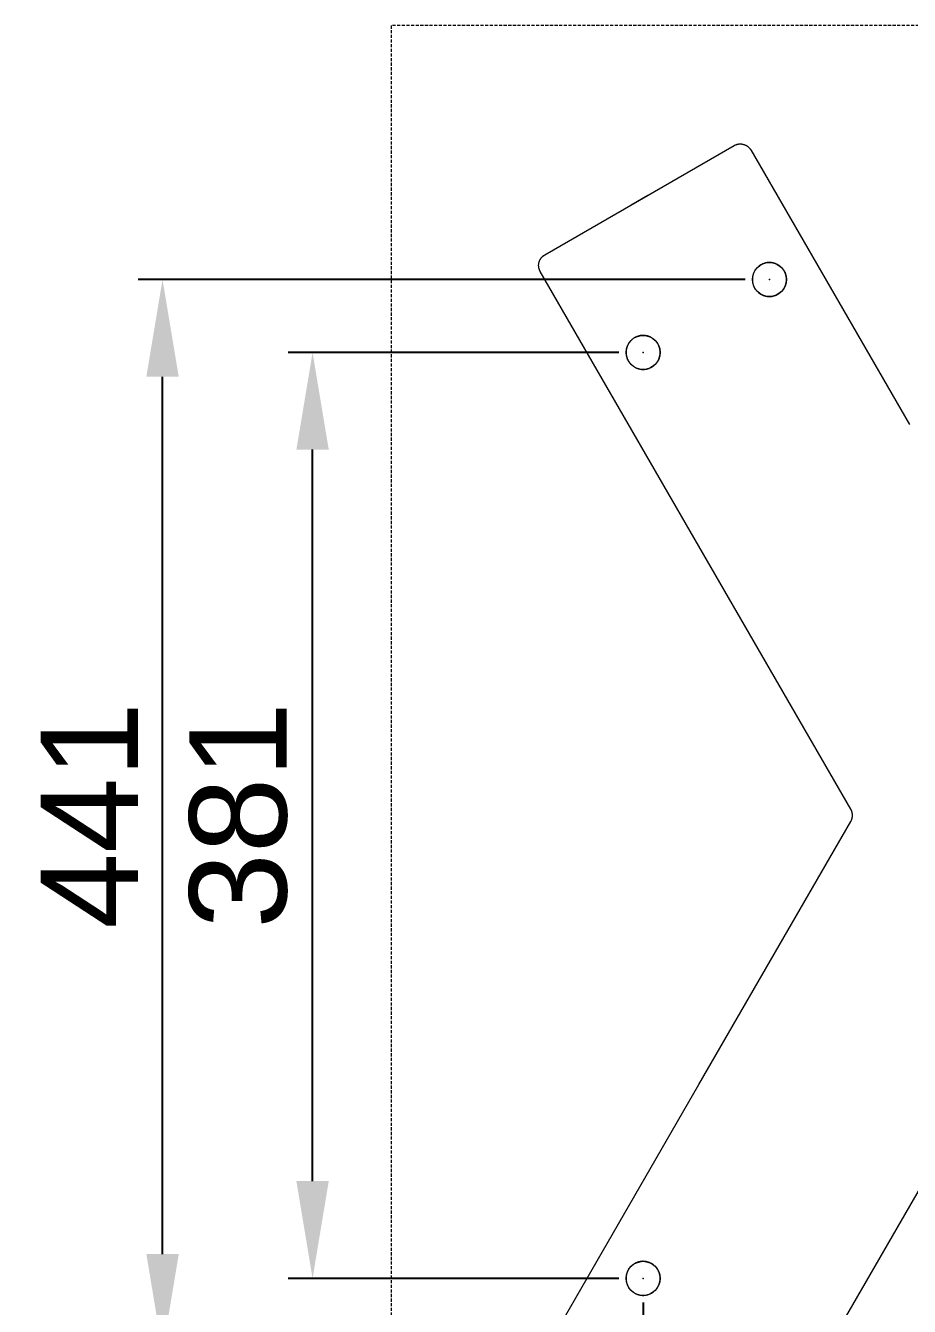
# Model space of a CAD drawing. Header units: millimetres. Extents: x -263 to 4879, y -277 to 2995.
# Drawn here: x 2177 to 2541, y 392 to 919 of the extents above; entities that cross this region are included whole.
import ezdxf

# ---------------------------------------------------------------- set-up
doc = ezdxf.new("R2010")
doc.units = ezdxf.units.MM
doc.header["$PDSIZE"] = -1
doc.linetypes.add('HIDDEN', pattern=[1.905, 1.27, -0.635])
for name, color, linetype, lineweight in [('ZANO_R', 7, 'Continuous', 0), ('ZANO_R_przerywana', 7, 'HIDDEN', 0), ('ZANO_W', 1, 'Continuous', 0)]:
    doc.layers.add(name, color=color, linetype=linetype, lineweight=lineweight)
doc.styles.add('Arial', font='arial.ttf')
doc.styles.get("Standard").update_dxf_attribs({"font": 'ARIALUNI.TTF'})
doc.dimstyles.new('pl i ang', dxfattribs={"dimtxt": 50, "dimasz": 50, "dimexe": 1.25, "dimexo": 0.625, "dimgap": 10, "dimtad": 1, "dimtoh": 1, "dimtxsty": 'Standard', "dimcen": 2.5, "dimclrd": 1, "dimclre": 1, "dimclrt": 1, "dimadec": 0, "dimazin": 0, "dimtfac": 1, "dimtmove": 0, "dimatfit": 3, "dimfxl": 1, "dimarcsym": 1})

# ---------------------------------------------------------------- blocks, each defined once
blk = doc.blocks.new('*D445')
at = {"layer": 'ZANO_W', "color": 1, "lineweight": -2}
for p, q in [((2813.44, 554.19), (2813.44, 192.29)), ((2483.45, 363.65), (2483.45, 192.29)), ((2773.44, 202.29), (2523.45, 202.29))]:
    blk.add_line(p, q, dxfattribs=at)
at = {"layer": 'ZANO_W', "color": 1}
for points in [[(2523.45, 208.96), (2523.45, 195.63), (2483.45, 202.29)], [(2773.44, 195.63), (2773.44, 208.96), (2813.44, 202.29)]]:
    blk.add_solid(points, dxfattribs=at)
at = {"layer": 'ZANO_W', "color": 1, "insert": (2648.45, 232.73), "char_height": 40, "attachment_point": 5, "style": 'Arial'}
blk.add_mtext('330', dxfattribs=at)
blk = doc.blocks.new('*D447')
at = {"layer": 'ZANO_W', "color": 1, "lineweight": -2}
for p, q in [((2473.46, 814.7), (2223.78, 814.7)), ((2233.78, 413.65), (2233.78, 774.7)), ((2473.45, 373.65), (2223.78, 373.65))]:
    blk.add_line(p, q, dxfattribs=at)
at = {"layer": 'ZANO_W', "color": 1}
for points in [[(2240.45, 774.7), (2227.11, 774.7), (2233.78, 814.7)], [(2227.11, 413.65), (2240.45, 413.65), (2233.78, 373.65)]]:
    blk.add_solid(points, dxfattribs=at)
at = {"layer": 'ZANO_W', "color": 1, "insert": (2203.7, 594.17), "char_height": 40, "attachment_point": 5, "rotation": 90, "style": 'Arial'}
blk.add_mtext('441', dxfattribs=at)
blk = doc.blocks.new('*D451')
at = {"layer": 'ZANO_W', "color": 1, "lineweight": -2}
for p, q in [((2421.5, 784.7), (2285.51, 784.7)), ((2295.51, 443.65), (2295.51, 744.7)), ((2421.49, 403.65), (2285.51, 403.65))]:
    blk.add_line(p, q, dxfattribs=at)
at = {"layer": 'ZANO_W', "color": 1}
for points in [[(2302.17, 744.7), (2288.84, 744.7), (2295.51, 784.7)], [(2288.84, 443.65), (2302.17, 443.65), (2295.51, 403.65)]]:
    blk.add_solid(points, dxfattribs=at)
at = {"layer": 'ZANO_W', "color": 1, "insert": (2265.07, 594.17), "char_height": 40, "attachment_point": 5, "rotation": 90, "style": 'Arial'}
blk.add_mtext('381', dxfattribs=at)
blk = doc.blocks.new('*D452')
at = {"layer": 'ZANO_W', "color": 1, "lineweight": -2}
for p, q in [((2813.44, 554.19), (2813.44, 121.76)), ((2431.49, 393.65), (2431.49, 121.76)), ((2773.44, 131.76), (2471.49, 131.76))]:
    blk.add_line(p, q, dxfattribs=at)
at = {"layer": 'ZANO_W', "color": 1}
for points in [[(2471.49, 138.43), (2471.49, 125.09), (2431.49, 131.76)], [(2773.44, 125.09), (2773.44, 138.43), (2813.44, 131.76)]]:
    blk.add_solid(points, dxfattribs=at)
at = {"layer": 'ZANO_W', "color": 1, "insert": (2622.46, 162.2), "char_height": 40, "attachment_point": 5, "style": 'Arial'}
blk.add_mtext('382', dxfattribs=at)

msp = doc.modelspace()

# ---------------------------------------------------------------- linework, layer by layer
at = {"layer": 'ZANO_R'}
for p, q in [((2391.01, 824.83), (2468.95, 869.83)), ((2468.95, 869.83), (2469.1, 869.91)), ((2469.1, 869.91), (2469.25, 869.99)), ((2469.25, 869.99), (2469.41, 870.06)), ((2469.41, 870.06), (2469.56, 870.13)), ((2469.56, 870.13), (2469.72, 870.19)), ((2469.72, 870.19), (2469.88, 870.25)), ((2469.88, 870.25), (2470.05, 870.3)), ((2470.05, 870.3), (2470.21, 870.34)), ((2470.21, 870.34), (2470.38, 870.38)), ((2470.38, 870.38), (2470.55, 870.42)), ((2470.55, 870.42), (2470.71, 870.44)), ((2470.71, 870.44), (2470.88, 870.47)), ((2470.88, 870.47), (2471.05, 870.48)), ((2471.05, 870.48), (2471.22, 870.49)), ((2471.22, 870.49), (2471.39, 870.5)), ((2471.39, 870.5), (2471.57, 870.5)), ((2471.57, 870.5), (2471.74, 870.49)), ((2471.74, 870.49), (2471.91, 870.48)), ((2471.91, 870.48), (2472.08, 870.46)), ((2472.08, 870.46), (2472.25, 870.44)), ((2472.25, 870.44), (2472.41, 870.41)), ((2472.41, 870.41), (2472.58, 870.37)), ((2472.58, 870.37), (2472.75, 870.33)), ((2472.75, 870.33), (2472.91, 870.28)), ((2472.91, 870.28), (2473.07, 870.23)), ((2473.07, 870.23), (2473.23, 870.17)), ((2473.23, 870.17), (2473.39, 870.11)), ((2473.39, 870.11), (2473.55, 870.04)), ((2473.55, 870.04), (2473.7, 869.96)), ((2473.7, 869.96), (2473.85, 869.89)), ((2473.85, 869.89), (2474, 869.8)), ((2474, 869.8), (2474.15, 869.71)), ((2474.15, 869.71), (2474.29, 869.62)), ((2474.29, 869.62), (2474.43, 869.52)), ((2474.43, 869.52), (2474.56, 869.41)), ((2474.56, 869.41), (2474.69, 869.31)), ((2474.69, 869.31), (2474.82, 869.19)), ((2474.82, 869.19), (2474.95, 869.08)), ((2474.95, 869.08), (2475.07, 868.95)), ((2475.07, 868.95), (2475.18, 868.83)), ((2475.18, 868.83), (2475.29, 868.7)), ((2475.29, 868.7), (2475.4, 868.57)), ((2475.4, 868.57), (2475.5, 868.43)), ((2475.5, 868.43), (2475.6, 868.29)), ((2475.6, 868.29), (2475.69, 868.15)), ((2475.69, 868.15), (2475.78, 868)), ((2475.78, 868), (2541.04, 754.97)), ((2433.48, 849.33), (2426.55, 845.33)), ((2388.78, 822.12), (2388.84, 822.28)), ((2388.84, 822.28), (2388.9, 822.44)), ((2388.9, 822.44), (2388.97, 822.6)), ((2388.97, 822.6), (2389.04, 822.75)), ((2389.04, 822.75), (2389.12, 822.9)), ((2389.12, 822.9), (2389.21, 823.05)), ((2389.21, 823.05), (2389.3, 823.19)), ((2389.3, 823.19), (2389.39, 823.34)), ((2389.39, 823.34), (2389.49, 823.48)), ((2389.49, 823.48), (2389.6, 823.61)), ((2389.6, 823.61), (2389.7, 823.74)), ((2389.7, 823.74), (2389.82, 823.87)), ((2389.82, 823.87), (2389.93, 823.99)), ((2389.93, 823.99), (2390.06, 824.11)), ((2390.06, 824.11), (2390.18, 824.23)), ((2390.18, 824.23), (2390.31, 824.34)), ((2390.31, 824.34), (2390.44, 824.45)), ((2390.44, 824.45), (2390.58, 824.55)), ((2390.58, 824.55), (2390.72, 824.65)), ((2390.72, 824.65), (2390.86, 824.74)), ((2390.86, 824.74), (2391.01, 824.83)), ((2388.51, 820.61), (2388.52, 820.78)), ((2388.51, 820.44), (2388.51, 820.61)), ((2388.51, 820.27), (2388.51, 820.44)), ((2388.53, 820.1), (2388.51, 820.27)), ((2388.52, 820.78), (2388.53, 820.95)), ((2388.53, 820.95), (2388.55, 821.12)), ((2388.54, 819.93), (2388.53, 820.1)), ((2388.56, 819.76), (2388.54, 819.93)), ((2388.55, 821.12), (2388.57, 821.29)), ((2388.59, 819.59), (2388.56, 819.76)), ((2388.57, 821.29), (2388.6, 821.46)), ((2388.63, 819.43), (2388.59, 819.59)), ((2388.6, 821.46), (2388.64, 821.63)), ((2388.67, 819.26), (2388.63, 819.43)), ((2388.64, 821.63), (2388.68, 821.79)), ((2388.71, 819.1), (2388.67, 819.26)), ((2388.68, 821.79), (2388.73, 821.96)), ((2388.76, 818.93), (2388.71, 819.1)), ((2388.73, 821.96), (2388.78, 822.12)), ((2388.82, 818.77), (2388.76, 818.93)), ((2388.88, 818.61), (2388.82, 818.77)), ((2388.95, 818.46), (2388.88, 818.61)), ((2389.02, 818.3), (2388.95, 818.46)), ((2389.1, 818.15), (2389.02, 818.3)), ((2389.18, 818), (2389.1, 818.15)), ((2454.44, 704.97), (2389.18, 818)), ((2476.92, 817.19), (2476.84, 816.97)), ((2477.01, 817.42), (2476.92, 817.19)), ((2477.11, 817.64), (2477.01, 817.42)), ((2477.22, 817.86), (2477.11, 817.64)), ((2477.33, 818.07), (2477.22, 817.86)), ((2477.45, 818.29), (2477.33, 818.07)), ((2477.58, 818.49), (2477.45, 818.29)), ((2477.71, 818.69), (2477.58, 818.49)), ((2477.86, 818.89), (2477.71, 818.69)), ((2478, 819.08), (2477.86, 818.89)), ((2478.16, 819.27), (2478, 819.08)), ((2478.32, 819.45), (2478.16, 819.27)), ((2478.49, 819.63), (2478.32, 819.45)), ((2478.66, 819.8), (2478.49, 819.63)), ((2478.84, 819.96), (2478.66, 819.8)), ((2479.03, 820.12), (2478.84, 819.96)), ((2479.22, 820.27), (2479.03, 820.12)), ((2479.42, 820.41), (2479.22, 820.27)), ((2479.62, 820.55), (2479.42, 820.41)), ((2479.82, 820.68), (2479.62, 820.55)), ((2480.03, 820.8), (2479.82, 820.68)), ((2480.25, 820.92), (2480.03, 820.8)), ((2480.46, 821.02), (2480.25, 820.92)), ((2480.68, 821.12), (2480.46, 821.02)), ((2480.91, 821.22), (2480.68, 821.12)), ((2481.14, 821.3), (2480.91, 821.22)), ((2481.37, 821.38), (2481.14, 821.3)), ((2481.6, 821.45), (2481.37, 821.38)), ((2481.84, 821.51), (2481.6, 821.45)), ((2482.07, 821.56), (2481.84, 821.51)), ((2482.31, 821.6), (2482.07, 821.56)), ((2482.55, 821.64), (2482.31, 821.6)), ((2482.79, 821.67), (2482.55, 821.64)), ((2483.04, 821.69), (2482.79, 821.67)), ((2483.28, 821.7), (2483.04, 821.69)), ((2483.52, 821.7), (2483.28, 821.7)), ((2483.76, 821.69), (2483.52, 821.7)), ((2484.01, 821.68), (2483.76, 821.69)), ((2484.25, 821.65), (2484.01, 821.68)), ((2484.49, 821.62), (2484.25, 821.65)), ((2484.73, 821.58), (2484.49, 821.62)), ((2484.97, 821.53), (2484.73, 821.58)), ((2485.2, 821.48), (2484.97, 821.53)), ((2485.44, 821.41), (2485.2, 821.48)), ((2485.67, 821.34), (2485.44, 821.41)), ((2485.9, 821.26), (2485.67, 821.34)), ((2486.13, 821.17), (2485.9, 821.26)), ((2486.35, 821.07), (2486.13, 821.17)), ((2486.57, 820.97), (2486.35, 821.07)), ((2486.78, 820.86), (2486.57, 820.97)), ((2487, 820.74), (2486.78, 820.86)), ((2487.2, 820.61), (2487, 820.74)), ((2487.41, 820.48), (2487.2, 820.61)), ((2487.61, 820.34), (2487.41, 820.48)), ((2487.8, 820.19), (2487.61, 820.34)), ((2487.99, 820.04), (2487.8, 820.19)), ((2488.17, 819.88), (2487.99, 820.04)), ((2488.35, 819.71), (2488.17, 819.88)), ((2488.52, 819.54), (2488.35, 819.71)), ((2488.68, 819.36), (2488.52, 819.54)), ((2488.84, 819.18), (2488.68, 819.36)), ((2488.99, 818.99), (2488.84, 819.18)), ((2489.14, 818.79), (2488.99, 818.99)), ((2489.28, 818.59), (2489.14, 818.79)), ((2489.41, 818.39), (2489.28, 818.59)), ((2489.53, 818.18), (2489.41, 818.39)), ((2489.65, 817.97), (2489.53, 818.18)), ((2489.76, 817.75), (2489.65, 817.97)), ((2489.86, 817.53), (2489.76, 817.75)), ((2489.96, 817.31), (2489.86, 817.53)), ((2490.04, 817.08), (2489.96, 817.31)), ((2490.12, 816.85), (2490.04, 817.08)), ((2476.47, 815.06), (2476.46, 814.82)), ((2476.46, 814.82), (2476.46, 814.58)), ((2476.46, 814.58), (2476.47, 814.33)), ((2476.49, 815.3), (2476.47, 815.06)), ((2476.47, 814.33), (2476.49, 814.09)), ((2476.51, 815.55), (2476.49, 815.3)), ((2476.49, 814.09), (2476.51, 813.85)), ((2476.55, 815.79), (2476.51, 815.55)), ((2476.51, 813.85), (2476.55, 813.61)), ((2476.59, 816.03), (2476.55, 815.79)), ((2476.55, 813.61), (2476.59, 813.37)), ((2476.64, 816.26), (2476.59, 816.03)), ((2476.59, 813.37), (2476.64, 813.13)), ((2476.7, 816.5), (2476.64, 816.26)), ((2476.64, 813.13), (2476.7, 812.9)), ((2476.76, 816.73), (2476.7, 816.5)), ((2476.7, 812.9), (2476.76, 812.66)), ((2476.84, 816.97), (2476.76, 816.73)), ((2476.76, 812.66), (2476.84, 812.43)), ((2476.84, 812.43), (2476.92, 812.2)), ((2476.92, 812.2), (2477.01, 811.98)), ((2477.01, 811.98), (2477.11, 811.76)), ((2477.11, 811.76), (2477.22, 811.54)), ((2489.76, 811.65), (2489.86, 811.87)), ((2489.86, 811.87), (2489.96, 812.09)), ((2489.96, 812.09), (2490.04, 812.32)), ((2490.04, 812.32), (2490.12, 812.55)), ((2490.19, 816.62), (2490.12, 816.85)), ((2490.12, 812.55), (2490.19, 812.78)), ((2490.26, 816.38), (2490.19, 816.62)), ((2490.19, 812.78), (2490.26, 813.01)), ((2490.31, 816.15), (2490.26, 816.38)), ((2490.26, 813.01), (2490.31, 813.25)), ((2490.36, 815.91), (2490.31, 816.15)), ((2490.31, 813.25), (2490.36, 813.49)), ((2490.39, 815.67), (2490.36, 815.91)), ((2490.36, 813.49), (2490.39, 813.73)), ((2490.42, 815.43), (2490.39, 815.67)), ((2490.39, 813.73), (2490.42, 813.97)), ((2490.44, 815.18), (2490.42, 815.43)), ((2490.42, 813.97), (2490.44, 814.21)), ((2490.46, 814.94), (2490.44, 815.18)), ((2490.44, 814.21), (2490.46, 814.46)), ((2490.46, 814.7), (2490.46, 814.94)), ((2490.46, 814.46), (2490.46, 814.7)), ((2477.22, 811.54), (2477.33, 811.32)), ((2477.33, 811.32), (2477.45, 811.11)), ((2477.45, 811.11), (2477.58, 810.9)), ((2477.58, 810.9), (2477.71, 810.7)), ((2477.71, 810.7), (2477.86, 810.51)), ((2477.86, 810.51), (2478, 810.31)), ((2478, 810.31), (2478.16, 810.13)), ((2478.16, 810.13), (2478.32, 809.95)), ((2478.32, 809.95), (2478.49, 809.77)), ((2478.49, 809.77), (2478.66, 809.6)), ((2478.66, 809.6), (2478.84, 809.44)), ((2478.84, 809.44), (2479.03, 809.28)), ((2479.03, 809.28), (2479.22, 809.13)), ((2479.22, 809.13), (2479.42, 808.99)), ((2479.42, 808.99), (2479.62, 808.85)), ((2479.62, 808.85), (2479.82, 808.72)), ((2479.82, 808.72), (2480.03, 808.6)), ((2480.03, 808.6), (2480.25, 808.48)), ((2480.25, 808.48), (2480.46, 808.37)), ((2480.46, 808.37), (2480.68, 808.27)), ((2480.68, 808.27), (2480.91, 808.18)), ((2480.91, 808.18), (2481.14, 808.1)), ((2481.14, 808.1), (2481.37, 808.02)), ((2481.37, 808.02), (2481.6, 807.95)), ((2481.6, 807.95), (2481.84, 807.89)), ((2481.84, 807.89), (2482.07, 807.84)), ((2482.07, 807.84), (2482.31, 807.79)), ((2482.31, 807.79), (2482.55, 807.76)), ((2482.55, 807.76), (2482.79, 807.73)), ((2482.79, 807.73), (2483.04, 807.71)), ((2483.04, 807.71), (2483.28, 807.7)), ((2483.28, 807.7), (2483.52, 807.7)), ((2483.52, 807.7), (2483.76, 807.7)), ((2483.76, 807.7), (2484.01, 807.72)), ((2484.01, 807.72), (2484.25, 807.74)), ((2484.25, 807.74), (2484.49, 807.77)), ((2484.49, 807.77), (2484.73, 807.81)), ((2484.73, 807.81), (2484.97, 807.86)), ((2484.97, 807.86), (2485.2, 807.92)), ((2485.2, 807.92), (2485.44, 807.98)), ((2485.44, 807.98), (2485.67, 808.06)), ((2485.67, 808.06), (2485.9, 808.14)), ((2485.9, 808.14), (2486.13, 808.23)), ((2486.13, 808.23), (2486.35, 808.32)), ((2486.35, 808.32), (2486.57, 808.43)), ((2486.57, 808.43), (2486.78, 808.54)), ((2486.78, 808.54), (2487, 808.66)), ((2487, 808.66), (2487.2, 808.78)), ((2487.2, 808.78), (2487.41, 808.92)), ((2487.41, 808.92), (2487.61, 809.06)), ((2487.61, 809.06), (2487.8, 809.2)), ((2487.8, 809.2), (2487.99, 809.36)), ((2487.99, 809.36), (2488.17, 809.52)), ((2488.17, 809.52), (2488.35, 809.68)), ((2488.35, 809.68), (2488.52, 809.86)), ((2488.52, 809.86), (2488.68, 810.04)), ((2488.68, 810.04), (2488.84, 810.22)), ((2488.84, 810.22), (2488.99, 810.41)), ((2488.99, 810.41), (2489.14, 810.6)), ((2489.14, 810.6), (2489.28, 810.8)), ((2489.28, 810.8), (2489.41, 811.01)), ((2489.41, 811.01), (2489.53, 811.22)), ((2489.53, 811.22), (2489.65, 811.43)), ((2489.65, 811.43), (2489.76, 811.65)), ((2427.86, 790.68), (2427.66, 790.55)), ((2428.07, 790.8), (2427.86, 790.68)), ((2428.28, 790.92), (2428.07, 790.8)), ((2428.5, 791.02), (2428.28, 790.92)), ((2428.72, 791.12), (2428.5, 791.02)), ((2428.95, 791.22), (2428.72, 791.12)), ((2429.18, 791.3), (2428.95, 791.22)), ((2429.41, 791.38), (2429.18, 791.3)), ((2429.64, 791.45), (2429.41, 791.38)), ((2429.87, 791.51), (2429.64, 791.45)), ((2430.11, 791.56), (2429.87, 791.51)), ((2430.35, 791.6), (2430.11, 791.56)), ((2430.59, 791.64), (2430.35, 791.6)), ((2430.83, 791.67), (2430.59, 791.64)), ((2431.07, 791.69), (2430.83, 791.67)), ((2431.32, 791.7), (2431.07, 791.69)), ((2431.56, 791.7), (2431.32, 791.7)), ((2431.8, 791.69), (2431.56, 791.7)), ((2432.05, 791.68), (2431.8, 791.69)), ((2432.29, 791.65), (2432.05, 791.68)), ((2432.53, 791.62), (2432.29, 791.65)), ((2432.77, 791.58), (2432.53, 791.62)), ((2433.01, 791.53), (2432.77, 791.58)), ((2433.24, 791.48), (2433.01, 791.53)), ((2433.48, 791.41), (2433.24, 791.48)), ((2433.71, 791.34), (2433.48, 791.41)), ((2433.94, 791.26), (2433.71, 791.34)), ((2434.16, 791.17), (2433.94, 791.26)), ((2434.39, 791.07), (2434.16, 791.17)), ((2434.61, 790.97), (2434.39, 791.07)), ((2434.82, 790.86), (2434.61, 790.97)), ((2435.03, 790.74), (2434.82, 790.86)), ((2435.24, 790.61), (2435.03, 790.74)), ((2424.55, 785.55), (2424.53, 785.3)), ((2424.58, 785.79), (2424.55, 785.55)), ((2424.63, 786.03), (2424.58, 785.79)), ((2424.68, 786.26), (2424.63, 786.03)), ((2424.74, 786.5), (2424.68, 786.26)), ((2424.8, 786.73), (2424.74, 786.5)), ((2424.88, 786.97), (2424.8, 786.73)), ((2424.96, 787.19), (2424.88, 786.97)), ((2425.05, 787.42), (2424.96, 787.19)), ((2425.15, 787.64), (2425.05, 787.42)), ((2425.25, 787.86), (2425.15, 787.64)), ((2425.37, 788.07), (2425.25, 787.86)), ((2425.49, 788.29), (2425.37, 788.07)), ((2425.62, 788.49), (2425.49, 788.29)), ((2425.75, 788.69), (2425.62, 788.49)), ((2425.89, 788.89), (2425.75, 788.69)), ((2426.04, 789.08), (2425.89, 788.89)), ((2426.2, 789.27), (2426.04, 789.08)), ((2426.36, 789.45), (2426.2, 789.27)), ((2426.53, 789.63), (2426.36, 789.45)), ((2426.7, 789.8), (2426.53, 789.63)), ((2426.88, 789.96), (2426.7, 789.8)), ((2427.07, 790.12), (2426.88, 789.96)), ((2427.26, 790.27), (2427.07, 790.12)), ((2427.45, 790.41), (2427.26, 790.27)), ((2427.66, 790.55), (2427.45, 790.41)), ((2435.45, 790.48), (2435.24, 790.61)), ((2435.64, 790.34), (2435.45, 790.48)), ((2435.84, 790.19), (2435.64, 790.34)), ((2436.03, 790.04), (2435.84, 790.19)), ((2436.21, 789.88), (2436.03, 790.04)), ((2436.38, 789.71), (2436.21, 789.88)), ((2436.56, 789.54), (2436.38, 789.71)), ((2436.72, 789.36), (2436.56, 789.54)), ((2436.88, 789.18), (2436.72, 789.36)), ((2437.03, 788.99), (2436.88, 789.18)), ((2437.18, 788.79), (2437.03, 788.99)), ((2437.32, 788.59), (2437.18, 788.79)), ((2437.45, 788.39), (2437.32, 788.59)), ((2437.57, 788.18), (2437.45, 788.39)), ((2437.69, 787.97), (2437.57, 788.18)), ((2437.8, 787.75), (2437.69, 787.97)), ((2437.9, 787.53), (2437.8, 787.75)), ((2438, 787.31), (2437.9, 787.53)), ((2438.08, 787.08), (2438, 787.31)), ((2438.16, 786.85), (2438.08, 787.08)), ((2438.23, 786.62), (2438.16, 786.85)), ((2438.29, 786.38), (2438.23, 786.62)), ((2438.35, 786.15), (2438.29, 786.38)), ((2438.39, 785.91), (2438.35, 786.15)), ((2438.43, 785.67), (2438.39, 785.91)), ((2438.46, 785.43), (2438.43, 785.67)), ((2438.48, 785.18), (2438.46, 785.43)), ((2424.51, 785.06), (2424.5, 784.82)), ((2424.5, 784.82), (2424.5, 784.58)), ((2424.5, 784.58), (2424.51, 784.33)), ((2424.53, 785.3), (2424.51, 785.06)), ((2424.51, 784.33), (2424.53, 784.09)), ((2424.53, 784.09), (2424.55, 783.85)), ((2424.55, 783.85), (2424.58, 783.61)), ((2424.58, 783.61), (2424.63, 783.37)), ((2424.63, 783.37), (2424.68, 783.13)), ((2424.68, 783.13), (2424.74, 782.9)), ((2424.74, 782.9), (2424.8, 782.66)), ((2424.8, 782.66), (2424.88, 782.43)), ((2424.88, 782.43), (2424.96, 782.2)), ((2424.96, 782.2), (2425.05, 781.98)), ((2425.05, 781.98), (2425.15, 781.76)), ((2425.15, 781.76), (2425.25, 781.54)), ((2425.25, 781.54), (2425.37, 781.32)), ((2425.37, 781.32), (2425.49, 781.11)), ((2425.49, 781.11), (2425.62, 780.9)), ((2425.62, 780.9), (2425.75, 780.7)), ((2425.75, 780.7), (2425.89, 780.51)), ((2425.89, 780.51), (2426.04, 780.31)), ((2426.04, 780.31), (2426.2, 780.13)), ((2426.2, 780.13), (2426.36, 779.95)), ((2436.72, 780.04), (2436.88, 780.22)), ((2436.88, 780.22), (2437.03, 780.41)), ((2437.03, 780.41), (2437.18, 780.6)), ((2437.18, 780.6), (2437.32, 780.8)), ((2437.32, 780.8), (2437.45, 781.01)), ((2437.45, 781.01), (2437.57, 781.22)), ((2437.57, 781.22), (2437.69, 781.43)), ((2437.69, 781.43), (2437.8, 781.65)), ((2437.8, 781.65), (2437.9, 781.87)), ((2437.9, 781.87), (2438, 782.09)), ((2438, 782.09), (2438.08, 782.32)), ((2438.08, 782.32), (2438.16, 782.55)), ((2438.16, 782.55), (2438.23, 782.78)), ((2438.23, 782.78), (2438.29, 783.01)), ((2438.29, 783.01), (2438.35, 783.25)), ((2438.35, 783.25), (2438.39, 783.49)), ((2438.39, 783.49), (2438.43, 783.73)), ((2438.43, 783.73), (2438.46, 783.97)), ((2438.46, 783.97), (2438.48, 784.21)), ((2438.5, 784.94), (2438.48, 785.18)), ((2438.48, 784.21), (2438.5, 784.46)), ((2438.5, 784.7), (2438.5, 784.94)), ((2438.5, 784.46), (2438.5, 784.7)), ((2426.36, 779.95), (2426.53, 779.77)), ((2426.53, 779.77), (2426.7, 779.6)), ((2426.7, 779.6), (2426.88, 779.44)), ((2426.88, 779.44), (2427.07, 779.28)), ((2427.07, 779.28), (2427.26, 779.13)), ((2427.26, 779.13), (2427.45, 778.99)), ((2427.45, 778.99), (2427.66, 778.85)), ((2427.66, 778.85), (2427.86, 778.72)), ((2427.86, 778.72), (2428.07, 778.6)), ((2428.07, 778.6), (2428.28, 778.48)), ((2428.28, 778.48), (2428.5, 778.37)), ((2428.5, 778.37), (2428.72, 778.27)), ((2428.72, 778.27), (2428.95, 778.18)), ((2428.95, 778.18), (2429.18, 778.1)), ((2429.18, 778.1), (2429.41, 778.02)), ((2429.41, 778.02), (2429.64, 777.95)), ((2429.64, 777.95), (2429.87, 777.89)), ((2429.87, 777.89), (2430.11, 777.84)), ((2430.11, 777.84), (2430.35, 777.79)), ((2430.35, 777.79), (2430.59, 777.76)), ((2430.59, 777.76), (2430.83, 777.73)), ((2430.83, 777.73), (2431.07, 777.71)), ((2431.07, 777.71), (2431.32, 777.7)), ((2431.32, 777.7), (2431.56, 777.7)), ((2431.56, 777.7), (2431.8, 777.7)), ((2431.8, 777.7), (2432.05, 777.72)), ((2432.05, 777.72), (2432.29, 777.74)), ((2432.29, 777.74), (2432.53, 777.77)), ((2432.53, 777.77), (2432.77, 777.81)), ((2432.77, 777.81), (2433.01, 777.86)), ((2433.01, 777.86), (2433.24, 777.92)), ((2433.24, 777.92), (2433.48, 777.98)), ((2433.48, 777.98), (2433.71, 778.06)), ((2433.71, 778.06), (2433.94, 778.14)), ((2433.94, 778.14), (2434.16, 778.23)), ((2434.16, 778.23), (2434.39, 778.32)), ((2434.39, 778.32), (2434.61, 778.43)), ((2434.61, 778.43), (2434.82, 778.54)), ((2434.82, 778.54), (2435.03, 778.66)), ((2435.03, 778.66), (2435.24, 778.78)), ((2435.24, 778.78), (2435.45, 778.92)), ((2435.45, 778.92), (2435.64, 779.06)), ((2435.64, 779.06), (2435.84, 779.2)), ((2435.84, 779.2), (2436.03, 779.36)), ((2436.03, 779.36), (2436.21, 779.52)), ((2436.21, 779.52), (2436.38, 779.68)), ((2436.38, 779.68), (2436.56, 779.86)), ((2436.56, 779.86), (2436.72, 780.04)), ((2516.95, 596.69), (2454.44, 704.97)), ((2517.04, 596.54), (2516.95, 596.69)), ((2517.11, 596.39), (2517.04, 596.54)), ((2517.19, 596.23), (2517.11, 596.39)), ((2517.25, 596.08), (2517.19, 596.23)), ((2517.31, 595.92), (2517.25, 596.08)), ((2517.37, 595.76), (2517.31, 595.92)), ((2517.42, 595.6), (2517.37, 595.76)), ((2517.47, 595.44), (2517.42, 595.6)), ((2454.44, 483.4), (2516.95, 591.69)), ((2516.95, 591.69), (2517.04, 591.83)), ((2517.04, 591.83), (2517.11, 591.98)), ((2517.11, 591.98), (2517.19, 592.14)), ((2517.19, 592.14), (2517.25, 592.29)), ((2517.25, 592.29), (2517.31, 592.45)), ((2517.31, 592.45), (2517.37, 592.61)), ((2517.37, 592.61), (2517.42, 592.77)), ((2517.42, 592.77), (2517.47, 592.93)), ((2517.5, 595.27), (2517.47, 595.44)), ((2517.47, 592.93), (2517.5, 593.1)), ((2517.54, 595.11), (2517.5, 595.27)), ((2517.5, 593.1), (2517.54, 593.26)), ((2517.57, 594.94), (2517.54, 595.11)), ((2517.54, 593.26), (2517.57, 593.43)), ((2517.59, 594.78), (2517.57, 594.94)), ((2517.57, 593.43), (2517.59, 593.6)), ((2517.61, 594.61), (2517.59, 594.78)), ((2517.59, 593.6), (2517.61, 593.76)), ((2517.62, 594.44), (2517.61, 594.61)), ((2517.61, 593.76), (2517.62, 593.93)), ((2517.62, 594.27), (2517.62, 594.44)), ((2517.62, 594.1), (2517.62, 594.27)), ((2517.62, 593.93), (2517.62, 594.1)), ((2603.56, 541.69), (2541.04, 433.4)), ((2389.18, 370.37), (2454.44, 483.4)), ((2541.04, 433.4), (2475.78, 320.37)), ((2424.86, 405.91), (2424.79, 405.68)), ((2424.95, 406.14), (2424.86, 405.91)), ((2425.04, 406.37), (2424.95, 406.14)), ((2425.13, 406.59), (2425.04, 406.37)), ((2425.24, 406.81), (2425.13, 406.59)), ((2425.35, 407.02), (2425.24, 406.81)), ((2425.47, 407.23), (2425.35, 407.02)), ((2425.6, 407.44), (2425.47, 407.23)), ((2425.74, 407.64), (2425.6, 407.44)), ((2425.88, 407.84), (2425.74, 407.64)), ((2426.03, 408.03), (2425.88, 407.84)), ((2426.18, 408.22), (2426.03, 408.03)), ((2426.35, 408.4), (2426.18, 408.22)), ((2426.51, 408.58), (2426.35, 408.4)), ((2426.69, 408.75), (2426.51, 408.58)), ((2426.87, 408.91), (2426.69, 408.75)), ((2427.05, 409.07), (2426.87, 408.91)), ((2427.24, 409.22), (2427.05, 409.07)), ((2427.44, 409.36), (2427.24, 409.22)), ((2427.64, 409.5), (2427.44, 409.36)), ((2427.85, 409.63), (2427.64, 409.5)), ((2428.06, 409.75), (2427.85, 409.63)), ((2428.27, 409.87), (2428.06, 409.75)), ((2428.49, 409.97), (2428.27, 409.87)), ((2428.71, 410.07), (2428.49, 409.97)), ((2428.93, 410.17), (2428.71, 410.07)), ((2429.16, 410.25), (2428.93, 410.17)), ((2429.39, 410.33), (2429.16, 410.25)), ((2429.62, 410.4), (2429.39, 410.33)), ((2429.86, 410.46), (2429.62, 410.4)), ((2430.1, 410.51), (2429.86, 410.46)), ((2430.34, 410.55), (2430.1, 410.51)), ((2430.58, 410.59), (2430.34, 410.55)), ((2430.82, 410.62), (2430.58, 410.59)), ((2431.06, 410.63), (2430.82, 410.62)), ((2431.3, 410.65), (2431.06, 410.63)), ((2431.55, 410.65), (2431.3, 410.65)), ((2431.79, 410.64), (2431.55, 410.65)), ((2432.03, 410.63), (2431.79, 410.64)), ((2432.27, 410.6), (2432.03, 410.63)), ((2432.51, 410.57), (2432.27, 410.6)), ((2432.75, 410.53), (2432.51, 410.57)), ((2432.99, 410.48), (2432.75, 410.53)), ((2433.23, 410.43), (2432.99, 410.48)), ((2433.46, 410.36), (2433.23, 410.43)), ((2433.69, 410.29), (2433.46, 410.36)), ((2433.92, 410.21), (2433.69, 410.29)), ((2434.15, 410.12), (2433.92, 410.21)), ((2434.37, 410.02), (2434.15, 410.12)), ((2434.59, 409.92), (2434.37, 410.02)), ((2434.81, 409.81), (2434.59, 409.92)), ((2435.02, 409.69), (2434.81, 409.81)), ((2435.23, 409.56), (2435.02, 409.69)), ((2435.43, 409.43), (2435.23, 409.56)), ((2435.63, 409.29), (2435.43, 409.43)), ((2435.82, 409.14), (2435.63, 409.29)), ((2436.01, 408.99), (2435.82, 409.14)), ((2436.19, 408.83), (2436.01, 408.99)), ((2436.37, 408.66), (2436.19, 408.83)), ((2436.54, 408.49), (2436.37, 408.66)), ((2436.71, 408.31), (2436.54, 408.49)), ((2436.86, 408.13), (2436.71, 408.31)), ((2437.02, 407.94), (2436.86, 408.13)), ((2437.16, 407.74), (2437.02, 407.94)), ((2437.3, 407.54), (2437.16, 407.74)), ((2437.43, 407.34), (2437.3, 407.54)), ((2437.56, 407.13), (2437.43, 407.34)), ((2437.67, 406.92), (2437.56, 407.13)), ((2437.78, 406.7), (2437.67, 406.92)), ((2437.89, 406.48), (2437.78, 406.7)), ((2437.98, 406.26), (2437.89, 406.48)), ((2438.07, 406.03), (2437.98, 406.26)), ((2438.15, 405.8), (2438.07, 406.03)), ((2424.51, 404.25), (2424.49, 404.01)), ((2424.49, 404.01), (2424.49, 403.77)), ((2424.49, 403.77), (2424.49, 403.53)), ((2424.49, 403.53), (2424.49, 403.28)), ((2424.49, 403.28), (2424.51, 403.04)), ((2424.54, 404.5), (2424.51, 404.25)), ((2424.51, 403.04), (2424.54, 402.8)), ((2424.57, 404.74), (2424.54, 404.5)), ((2424.54, 402.8), (2424.57, 402.56)), ((2424.61, 404.98), (2424.57, 404.74)), ((2424.57, 402.56), (2424.61, 402.32)), ((2424.66, 405.21), (2424.61, 404.98)), ((2424.61, 402.32), (2424.66, 402.08)), ((2424.72, 405.45), (2424.66, 405.21)), ((2424.66, 402.08), (2424.72, 401.85)), ((2424.79, 405.68), (2424.72, 405.45)), ((2424.72, 401.85), (2424.79, 401.61)), ((2424.79, 401.61), (2424.86, 401.38)), ((2424.86, 401.38), (2424.95, 401.15)), ((2424.95, 401.15), (2425.04, 400.93)), ((2425.04, 400.93), (2425.13, 400.7)), ((2425.13, 400.7), (2425.24, 400.49)), ((2437.67, 400.38), (2437.78, 400.59)), ((2437.78, 400.59), (2437.89, 400.82)), ((2437.89, 400.82), (2437.98, 401.04)), ((2437.98, 401.04), (2438.07, 401.27)), ((2438.07, 401.27), (2438.15, 401.5)), ((2438.22, 405.57), (2438.15, 405.8)), ((2438.15, 401.5), (2438.22, 401.73)), ((2438.28, 405.33), (2438.22, 405.57)), ((2438.22, 401.73), (2438.28, 401.96)), ((2438.33, 405.09), (2438.28, 405.33)), ((2438.28, 401.96), (2438.33, 402.2)), ((2438.38, 404.86), (2438.33, 405.09)), ((2438.33, 402.2), (2438.38, 402.44)), ((2438.42, 404.62), (2438.38, 404.86)), ((2438.38, 402.44), (2438.42, 402.68)), ((2438.45, 404.38), (2438.42, 404.62)), ((2438.42, 402.68), (2438.45, 402.92)), ((2438.47, 404.13), (2438.45, 404.38)), ((2438.45, 402.92), (2438.47, 403.16)), ((2438.48, 403.89), (2438.47, 404.13)), ((2438.47, 403.16), (2438.48, 403.4)), ((2438.49, 403.65), (2438.48, 403.89)), ((2438.48, 403.4), (2438.49, 403.65)), ((2425.24, 400.49), (2425.35, 400.27)), ((2425.35, 400.27), (2425.47, 400.06)), ((2425.47, 400.06), (2425.6, 399.85)), ((2425.6, 399.85), (2425.74, 399.65)), ((2425.74, 399.65), (2425.88, 399.45)), ((2425.88, 399.45), (2426.03, 399.26)), ((2426.03, 399.26), (2426.18, 399.08)), ((2426.18, 399.08), (2426.35, 398.89)), ((2426.35, 398.89), (2426.51, 398.72)), ((2426.51, 398.72), (2426.69, 398.55)), ((2426.69, 398.55), (2426.87, 398.39)), ((2426.87, 398.39), (2427.05, 398.23)), ((2427.05, 398.23), (2427.24, 398.08)), ((2427.24, 398.08), (2427.44, 397.93)), ((2427.44, 397.93), (2427.64, 397.8)), ((2427.64, 397.8), (2427.85, 397.67)), ((2427.85, 397.67), (2428.06, 397.55)), ((2428.06, 397.55), (2428.27, 397.43)), ((2428.27, 397.43), (2428.49, 397.32)), ((2428.49, 397.32), (2428.71, 397.22)), ((2428.71, 397.22), (2428.93, 397.13)), ((2428.93, 397.13), (2429.16, 397.04)), ((2429.16, 397.04), (2429.39, 396.97)), ((2429.39, 396.97), (2429.62, 396.9)), ((2429.62, 396.9), (2429.86, 396.84)), ((2429.86, 396.84), (2430.1, 396.79)), ((2430.1, 396.79), (2430.34, 396.74)), ((2430.34, 396.74), (2430.58, 396.71)), ((2430.58, 396.71), (2430.82, 396.68)), ((2430.82, 396.68), (2431.06, 396.66)), ((2431.06, 396.66), (2431.3, 396.65)), ((2431.3, 396.65), (2431.55, 396.65)), ((2431.55, 396.65), (2431.79, 396.65)), ((2431.79, 396.65), (2432.03, 396.67)), ((2432.03, 396.67), (2432.27, 396.69)), ((2432.27, 396.69), (2432.51, 396.72)), ((2432.51, 396.72), (2432.75, 396.76)), ((2432.75, 396.76), (2432.99, 396.81)), ((2432.99, 396.81), (2433.23, 396.87)), ((2433.23, 396.87), (2433.46, 396.93)), ((2433.46, 396.93), (2433.69, 397.01)), ((2433.69, 397.01), (2433.92, 397.09)), ((2433.92, 397.09), (2434.15, 397.17)), ((2434.15, 397.17), (2434.37, 397.27)), ((2434.37, 397.27), (2434.59, 397.37)), ((2434.59, 397.37), (2434.81, 397.49)), ((2434.81, 397.49), (2435.02, 397.61)), ((2435.02, 397.61), (2435.23, 397.73)), ((2435.23, 397.73), (2435.43, 397.87)), ((2435.43, 397.87), (2435.63, 398.01)), ((2435.63, 398.01), (2435.82, 398.15)), ((2435.82, 398.15), (2436.01, 398.31)), ((2436.01, 398.31), (2436.19, 398.47)), ((2436.19, 398.47), (2436.37, 398.63)), ((2436.37, 398.63), (2436.54, 398.81)), ((2436.54, 398.81), (2436.71, 398.98)), ((2436.71, 398.98), (2436.86, 399.17)), ((2436.86, 399.17), (2437.02, 399.36)), ((2437.02, 399.36), (2437.16, 399.55)), ((2437.16, 399.55), (2437.3, 399.75)), ((2437.3, 399.75), (2437.43, 399.96)), ((2437.43, 399.96), (2437.56, 400.17)), ((2437.56, 400.17), (2437.67, 400.38))]:
    msp.add_line(p, q, dxfattribs=at)
for centre in [(2483.46, 814.7), (2431.5, 784.7), (2431.49, 403.65)]:
    msp.add_circle(centre, 7, dxfattribs=at)
for p in [(2483.46, 814.7), (2431.5, 784.7), (2431.49, 403.65)]:
    msp.add_point(p, dxfattribs=at)
at = {"layer": 'ZANO_R_przerywana'}
for p, q in [((2927.84, 919.19), (2327.84, 919.19)), ((2327.84, 919.19), (2327.84, 269.19))]:
    msp.add_line(p, q, dxfattribs=at)

# ---------------------------------------------------------------- dimensions: what is measured, and where the dimension line sits
at = {"layer": 'ZANO_W'}
for base, p1, p2, picture, middle in [((2233.78, 814.7), (2483.45, 373.65), (2483.46, 814.7), '*D447', (2203.7, 594.17)), ((2295.51, 784.7), (2431.49, 403.65), (2431.5, 784.7), '*D451', (2265.07, 594.17))]:
    dim = msp.add_linear_dim(base=base, p1=p1, p2=p2, angle=90, dimstyle='pl i ang', override={"dimtxt": 40, "dimasz": 40, "dimexe": 10, "dimexo": 10, "dimtoh": 0, "dimdec": 0, "dimtxsty": 'Arial', "dimtdec": 0, "dimtmove": 1}, dxfattribs=at)
    dim.commit()
    dim.dimension.update_dxf_attribs({"geometry": picture, "text_midpoint": middle})
for base, p2, picture, middle in [((2431.49, 131.76), (2431.49, 403.65), '*D452', (2622.46, 162.2)), ((2483.45, 202.29), (2483.45, 373.65), '*D445', (2648.45, 232.73))]:
    dim = msp.add_linear_dim(base=base, p1=(2813.44, 564.19), p2=p2, dimstyle='pl i ang', override={"dimtxt": 40, "dimasz": 40, "dimexe": 10, "dimexo": 10, "dimtoh": 0, "dimdec": 0, "dimtxsty": 'Arial', "dimtdec": 0, "dimtmove": 1}, dxfattribs=at)
    dim.commit()
    dim.dimension.update_dxf_attribs({"geometry": picture, "text_midpoint": middle})

doc.saveas('drawing.dxf')
